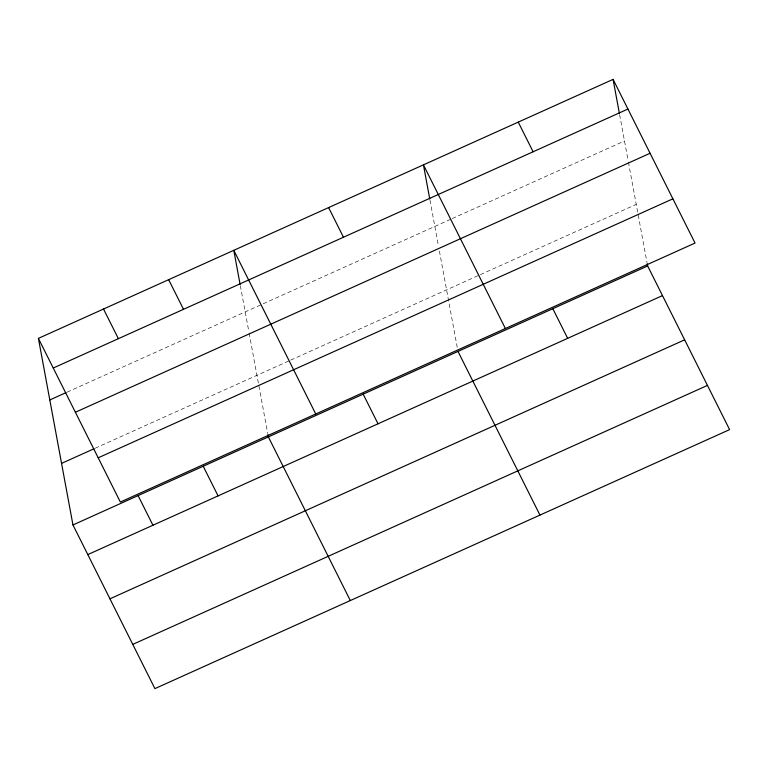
<?xml version="1.0" encoding="UTF-8"?>
<svg xmlns="http://www.w3.org/2000/svg" width="768" height="768" viewBox="0 0 768 768"><rect width="100%" height="100%" fill="white"/><g stroke="black" fill="none" stroke-linecap="round" stroke-linejoin="round"><path stroke-width="0.58" stroke-dasharray="3.84 2.88" d="M67.171 392.122L451.19 219.053M452.285 218.563L624.49 140.957M95.203 448.214L289.642 360.586M290.736 360.096L479.29 275.117M480.374 274.627L636.24 204.384M619.632 114.73L628.186 160.925M628.406 162.096L647.011 262.531M429.984 200.198L438.538 246.394M439.411 251.088L457.363 348M240.336 285.667L248.899 331.853M249.11 333.034L267.715 433.469"/><path stroke-width="1.15" d="M38.4 338.381L613.085 79.382L695.04 243.053L120.355 502.042L38.4 338.381L72.96 524.947L154.915 688.618L729.6 429.619L647.645 265.958L647.222 263.674M53.251 368.026L627.926 109.037M49.805 399.946L66.086 392.602M75.398 412.253L650.074 153.264M61.555 463.382L94.118 448.704M98.208 457.814L672.893 198.826M72.96 524.947L647.645 265.958M87.802 554.592L662.486 295.603M109.949 598.819L684.634 339.83M132.768 644.39L707.453 385.402M518.256 122.122L533.107 151.766M552.816 308.688L567.667 338.342M505.392 328.522L423.437 164.851L429.773 199.056M457.997 351.427L539.952 515.088M328.618 207.59L343.459 237.235M363.178 394.157L378.019 423.802M315.754 413.99L233.789 250.32L240.125 284.525M350.314 600.557L268.349 436.886L267.926 434.611M168.662 279.667L183.514 309.322M203.222 466.243L218.064 495.888M103.526 309.024L118.378 338.669M138.086 495.59L152.938 525.245M613.085 79.382L619.421 113.587"/></g></svg>
